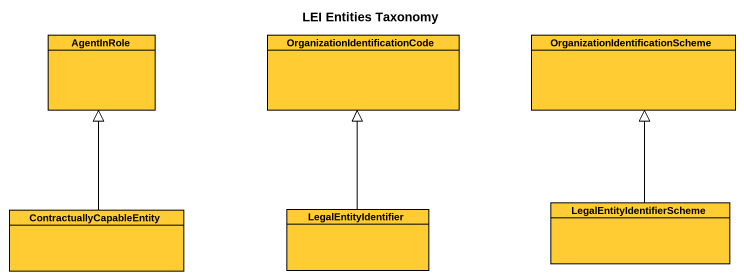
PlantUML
@startuml
title LEI Entities Taxonomy
hide circle
hide empty members
class AgentInRole #FFCC33
class "OrganizationIdentificationCode" as OrganizationIdentificationCo #FFCC33
class "OrganizationIdentificationScheme" as OrganizationIdentificationSc #FFCC33
class ContractuallyCapableEntity #FFCC33
class LegalEntityIdentifier #FFCC33
class LegalEntityIdentifierScheme #FFCC33
ContractuallyCapableEntity -up-|> AgentInRole
LegalEntityIdentifier -up-|> OrganizationIdentificationCo
LegalEntityIdentifierScheme -up-|> OrganizationIdentificationSc
@enduml
